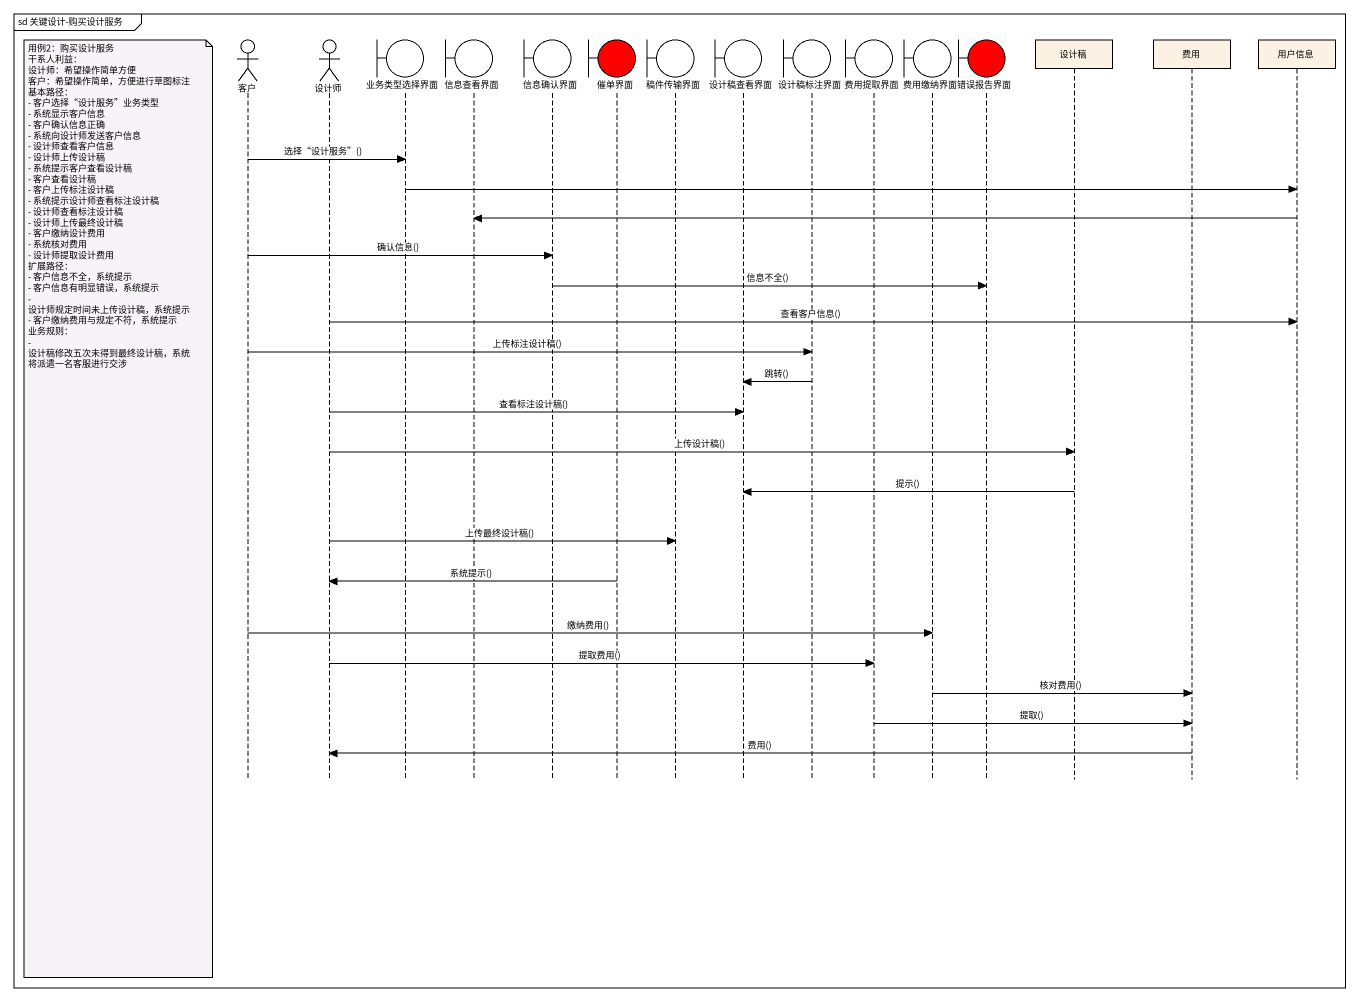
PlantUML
@startuml
mainframe sd 关键设计-购买设计服务
hide footbox
actor 客户
actor 设计师
boundary 业务类型选择界面
boundary 信息查看界面
boundary 信息确认界面
boundary 催单界面 #FF0000
boundary 稿件传输界面
boundary 设计稿查看界面
boundary 设计稿标注界面
boundary 费用提取界面
boundary 费用缴纳界面
boundary 错误报告界面 #FF0000
participant 设计稿
participant 费用
participant 用户信息

客户 -> 业务类型选择界面 : 选择“设计服务”()
业务类型选择界面 -> 用户信息
用户信息 -> 信息查看界面
客户 -> 信息确认界面 : 确认信息()
信息确认界面 -> 错误报告界面 : 信息不全()
设计师 -> 用户信息 : 查看客户信息()
客户 -> 设计稿标注界面 : 上传标注设计稿()
设计稿标注界面 -> 设计稿查看界面 : 跳转()
设计师 -> 设计稿查看界面 : 查看标注设计稿()
设计师 -> 设计稿 : 上传设计稿()
设计稿 -> 设计稿查看界面 : 提示()
note left of 客户
  用例2：购买设计服务
  干系人利益：
  设计师：希望操作简单方便
  客户：希望操作简单，方便进行草图标注
  基本路径：
  - 客户选择“设计服务”业务类型
  - 系统显示客户信息
  - 客户确认信息正确
  - 系统向设计师发送客户信息
  - 设计师查看客户信息
  - 设计师上传设计稿
  - 系统提示客户查看设计稿
  - 客户查看设计稿
  - 客户上传标注设计稿
  - 系统提示设计师查看标注设计稿
  - 设计师查看标注设计稿
  - 设计师上传最终设计稿
  - 客户缴纳设计费用
  - 系统核对费用
  - 设计师提取设计费用
  扩展路径：
  - 客户信息不全，系统提示
  - 客户信息有明显错误，系统提示
  - 设计师规定时间未上传设计稿，系统提示
  - 客户缴纳费用与规定不符，系统提示
  业务规则：
  - 设计稿修改五次未得到最终设计稿，系统将派遣一名客服进行交涉
end note
设计师 -> 稿件传输界面 : 上传最终设计稿()
催单界面 -> 设计师 : 系统提示()
客户 -> 费用缴纳界面 : 缴纳费用()
设计师 -> 费用提取界面 : 提取费用()
费用缴纳界面 -> 费用 : 核对费用()
费用提取界面 -> 费用 : 提取()
费用 -> 设计师 : 费用()
@enduml
